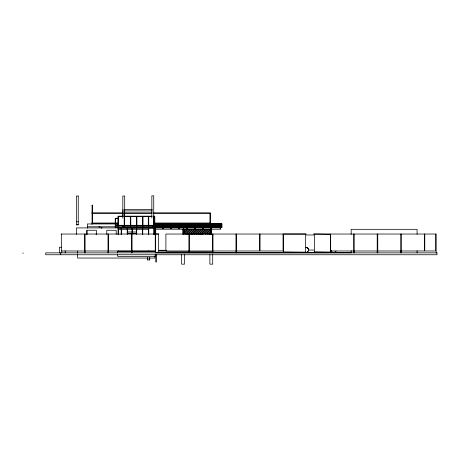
<?xml version="1.0" encoding="UTF-8"?>
<svg xmlns="http://www.w3.org/2000/svg" width="460" height="460" viewBox="0 0 460 460"><rect width="100%" height="100%" fill="white"/><g stroke="black" fill="none" stroke-linecap="round" stroke-linejoin="round"><path stroke-width="0.69" d="M211.278 227.924L211.278 226.82M183.781 230.88L185.11 229.552M195.845 234.554L200.87 229.552M196.742 234.514L201.721 229.552M197.984 234.6L203.055 229.552M198.967 234.594L204.027 229.552M200.278 234.606L205.355 229.552M201.135 234.606L206.212 229.552M202.469 234.606L207.54 229.552L183.781 229.552L183.781 233.95L188.267 229.552M203.809 234.238L208.834 229.23M205.137 234.238L210.168 229.23M205.838 234.399L210.323 229.931M207.201 234.37L210.323 231.265M208.202 234.353L210.323 232.237M209.306 234.577L210.323 233.565M190.152 234.416L195.057 229.552M191.343 234.56L196.38 229.552M192.251 234.502L197.236 229.552M193.637 234.45L198.57 229.552M194.459 234.606L199.542 229.552M183.781 233.151L187.41 229.552M186.823 234.571L191.895 229.552M187.766 234.485L192.751 229.552M189.175 234.416L194.085 229.552M183.781 231.823L186.081 229.552M185.719 234.335L190.566 229.552M184.748 234.324L189.595 229.552M202.86 223.675L202.164 223.905A1.179 1.173 0 0 1 201.67 223.802L200.75 223.439L199.824 223.802A1.179 1.173 0 0 1 198.846 223.802L197.921 223.439L196.506 223.905A1.179 1.173 0 0 1 196.017 223.802L195.092 223.439L194.166 223.802A1.179 1.173 0 0 1 193.189 223.802L192.263 223.439L190.848 223.905A1.179 1.173 0 0 1 190.359 223.802L189.434 223.439L188.514 223.802A1.179 1.173 0 0 1 187.53 223.802L186.611 223.439L185.196 223.905A1.179 1.173 0 0 1 184.707 223.802L183.781 223.439L182.856 223.802A1.179 1.173 0 0 1 181.878 223.802L180.952 223.439L179.538 223.905A1.179 1.173 0 0 1 179.049 223.802L178.123 223.439L177.198 223.802A1.179 1.173 0 0 1 176.22 223.802L175.294 223.439L173.88 223.905A1.179 1.173 0 0 1 173.391 223.802L172.471 223.439L171.545 223.802A1.179 1.173 0 0 1 170.562 223.802L169.642 223.439L168.228 223.905A1.179 1.173 0 0 1 167.739 223.802L166.813 223.439L165.887 223.802A1.179 1.173 0 0 1 164.91 223.802L163.984 223.439L162.57 223.905A1.179 1.173 0 0 1 162.081 223.802L161.155 223.439L160.235 223.802A1.179 1.173 0 0 1 159.252 223.802L158.332 223.439L156.917 223.905A1.179 1.173 0 0 1 156.423 223.802L154.847 223.64L154.847 226.883M211.347 223.675L211.134 223.802A1.179 1.173 0 0 1 210.157 223.802L209.231 223.439L207.816 223.905A1.179 1.173 0 0 1 207.328 223.802L206.402 223.439L205.476 223.802A1.179 1.173 0 0 1 204.499 223.802C202.532 222.352 202.279 225.572 202.86 227.016A1.173 1.173 0 0 1 201.457 227.01A1.179 1.179 0 0 0 200.042 227.01A1.173 1.173 0 0 1 198.628 227.01A1.179 1.179 0 0 0 197.213 227.01A1.173 1.173 0 0 1 195.799 227.01A1.179 1.179 0 0 0 194.384 227.01A1.173 1.173 0 0 1 192.97 227.01A1.179 1.179 0 0 0 191.555 227.01A1.173 1.173 0 0 1 190.147 227.01A1.179 1.179 0 0 0 188.726 227.01A1.173 1.173 0 0 1 187.318 227.01A1.179 1.179 0 0 0 185.903 227.01A1.173 1.173 0 0 1 184.489 227.01A1.179 1.179 0 0 0 183.074 227.01A1.173 1.173 0 0 1 181.66 227.01A1.179 1.179 0 0 0 180.245 227.01A1.173 1.173 0 0 1 178.831 227.01A1.179 1.179 0 0 0 177.416 227.01A1.173 1.173 0 0 1 176.007 227.01A1.179 1.179 0 0 0 174.587 227.01A1.173 1.173 0 0 1 173.178 227.01A1.179 1.179 0 0 0 171.764 227.01A1.173 1.173 0 0 1 170.349 227.01A1.179 1.179 0 0 0 168.935 227.01A1.173 1.173 0 0 1 167.52 227.01A1.179 1.179 0 0 0 166.106 227.01A1.173 1.173 0 0 1 164.691 227.01A1.179 1.179 0 0 0 163.277 227.01A1.173 1.173 0 0 1 161.868 227.01A1.179 1.179 0 0 0 160.448 227.01A1.173 1.173 0 0 1 159.039 227.01A1.179 1.179 0 0 0 157.625 227.01A1.173 1.173 0 0 1 156.21 227.01A1.179 1.179 0 0 0 154.899 226.941M202.86 226.924L202.164 227.154A1.179 1.173 0 0 1 201.67 227.044L200.75 226.682L199.824 227.044A1.179 1.173 0 0 1 198.846 227.044L197.921 226.682L196.506 227.154A1.179 1.173 0 0 1 196.017 227.044L195.092 226.682L194.166 227.044A1.179 1.173 0 0 1 193.189 227.044L192.263 226.682L190.848 227.154A1.179 1.173 0 0 1 190.359 227.044L189.434 226.682L188.514 227.044A1.179 1.173 0 0 1 187.53 227.044L186.611 226.682L185.196 227.154A1.179 1.173 0 0 1 184.707 227.044L183.781 226.682L182.856 227.044A1.179 1.173 0 0 1 181.878 227.044L180.952 226.682L179.538 227.154A1.179 1.173 0 0 1 179.049 227.044L178.123 226.682L177.198 227.044A1.179 1.173 0 0 1 176.22 227.044L175.294 226.682L173.88 227.154A1.179 1.173 0 0 1 173.391 227.044L172.471 226.682L171.545 227.044A1.179 1.173 0 0 1 170.562 227.044L169.642 226.682L168.228 227.154A1.179 1.173 0 0 1 167.739 227.044L166.813 226.682L165.887 227.044A1.179 1.173 0 0 1 164.91 227.044L163.984 226.682L162.57 227.154A1.179 1.173 0 0 1 162.081 227.044L161.155 226.682L160.235 227.044A1.179 1.173 0 0 1 159.252 227.044L158.332 226.682L156.917 227.154A1.179 1.173 0 0 1 156.423 227.044L155.63 226.694L154.882 226.958M219.828 223.675L219.127 223.905A1.179 1.173 0 0 1 218.638 223.802L217.712 223.439L216.792 223.802A1.179 1.173 0 0 1 215.809 223.802L214.889 223.439L213.474 223.905A1.179 1.173 0 0 1 212.986 223.802L212.186 223.445L211.353 223.675L211.278 234.646M211.347 226.924L211.134 227.044A1.179 1.173 0 0 1 210.157 227.044L209.231 226.682L207.816 227.154A1.179 1.173 0 0 1 207.328 227.044L206.402 226.682L205.476 227.044A1.179 1.173 0 0 1 204.499 227.044L203.699 226.694L202.866 226.918M219.828 226.924L219.127 227.154A1.179 1.173 0 0 1 218.638 227.044L217.712 226.682L216.792 227.044A1.179 1.173 0 0 1 215.809 227.044L214.889 226.682L213.474 227.154A1.179 1.173 0 0 1 212.986 227.044L212.186 226.694L211.353 226.918M219.834 226.918L220.668 226.694L221.467 227.044A1.179 1.173 0 0 0 221.956 227.154M115.627 224.492L118.548 223.313M116.897 225.4L118.548 224.733M92.069 205.585L92.54 205.585M152.317 209.495L124.441 209.495L124.441 216.614M124.441 210.91L152.317 210.91M92.069 211.157L92.54 211.157M92.069 212.577L92.54 212.577M92.069 212.848L122.906 212.848M124.344 212.848L152.312 212.848M153.743 212.848L210.398 212.848L210.398 223.957M92.069 213.066L92.54 213.066M92.069 213.319L123.32 213.319M124.752 213.319L151.949 213.319M153.381 213.319L210.398 213.319M123.015 216.217L118.076 216.217L118.076 226.027L118.548 226.027L118.548 216.292M124.43 216.217L151.972 216.217M153.387 216.217L154.796 216.217L154.796 234.657M118.076 216.292L123.015 216.292M124.194 216.292L151.972 216.292M153.387 216.292L154.796 216.292M118.076 217.66L118.548 217.66M118.548 218.253L115.247 218.253L115.247 225.774L154.042 225.774M115.627 218.632L118.548 218.632M76.36 221.783L78.246 221.783M92.069 222.525L92.54 222.525M92.069 223.014L118.312 223.014M154.813 223.014L210.398 223.014M92.069 223.485L118.605 223.485M154.462 223.485L210.398 223.485M117.886 223.957L87.365 223.957L87.365 228.177M155.9 223.957L157.596 223.957M158.763 223.957L160.459 223.957M161.632 223.957L166.192 223.957M167.371 223.957L169.061 223.957M170.24 223.957L171.925 223.957M173.109 223.957L174.794 223.957M175.979 223.957L180.28 223.957M181.246 223.957L186.26 223.957M187.45 223.957L189.123 223.957M190.319 223.957L191.757 223.957M192.711 223.957L194.62 223.957M195.575 223.957L197.006 223.957M198.208 223.957L199.876 223.957M201.077 223.957L203.228 223.957M204.177 223.957L206.097 223.957M207.04 223.957L211.341 223.957M156.227 224.003L157.659 224.003M159.097 224.003L160.528 224.003M161.96 224.003L166.255 224.003M167.687 224.003L169.125 224.003M170.556 224.003L171.988 224.003M173.42 224.003L174.852 224.003M178.434 224.003L179.866 224.003M181.297 224.003L186.311 224.003M187.743 224.003L191.325 224.003M192.757 224.003L194.195 224.003M195.626 224.003L197.058 224.003M198.49 224.003L199.922 224.003M201.353 224.003L202.791 224.003M204.223 224.003L205.654 224.003M207.086 224.003L208.518 224.003M209.95 224.003L211.381 224.003M212.819 224.003L214.251 224.003M215.683 224.003L217.114 224.003M218.546 224.003L219.978 224.003M156.227 224.095L157.659 224.095M159.097 224.095L160.528 224.095M161.96 224.095L166.255 224.095M167.687 224.095L169.125 224.095M170.556 224.095L171.988 224.095M173.42 224.095L174.852 224.095M178.434 224.095L179.866 224.095M181.297 224.095L186.311 224.095M187.743 224.095L191.325 224.095M192.757 224.095L194.195 224.095M195.626 224.095L197.058 224.095M198.49 224.095L199.922 224.095M201.353 224.095L203.291 224.095M204.223 224.095L205.654 224.095M207.086 224.095L208.518 224.095M209.95 224.095L211.381 224.095M212.819 224.095L214.251 224.095M215.683 224.095L217.114 224.095M218.546 224.095L219.978 224.095M76.36 224.612L78.246 224.612M118.076 225.296L154.796 225.296M115.247 225.4L154.796 225.371M154.796 225.515L155.267 225.515M154.796 225.636L155.267 225.636M123.027 225.866L123.498 225.866M124.2 225.866L148.103 225.866M149.506 225.866L154.042 225.871M154.796 226.124L115.247 226.124L115.247 227.441L154.796 227.441M87.365 226.78L116.029 226.78M98.9 226.97L99.935 226.97M155.514 227.044L220.702 227.044M154.796 227.205L220.696 227.205M154.796 227.303L220.696 227.303M118.076 227.815L154.796 227.815M211.278 227.815L220.696 227.815M118.433 227.913L76.36 227.913L76.36 234.422M155.267 227.964L211.278 227.964M162.8 228.045L163.271 228.045M170.804 228.045L171.275 228.045M178.808 228.045L179.279 228.045M186.812 228.045L187.283 228.045M194.816 228.045L195.287 228.045M202.82 228.045L203.291 228.045M210.806 228.045L211.278 228.045M118.076 228.194L154.796 228.194M154.796 228.706L155.267 228.706M211.278 228.706L210.806 228.706L210.806 226.82M220.696 228.706L220.225 228.706L220.225 226.763M154.796 229.23L220.696 229.23L220.696 226.694M118.076 229.321L148.77 229.321M148.396 229.517L148.77 229.517M127.587 231.961L136.344 231.961M127.587 233.277L136.344 233.277L136.344 233.657L127.587 233.657L127.587 228.194M61.036 234.031L158.936 234.031M306.176 234.031L165.899 234.031L165.899 250.982L259.566 250.982L259.566 234.031M313.709 234.031L436.189 234.031L436.195 252.862M330.602 234.312L313.777 234.031M306.153 234.974L314.03 234.974M61.525 247.215L59.392 247.215L59.392 252.862M308.263 250.039L313.898 250.039M159.177 250.274L160.965 250.274M161.103 250.274L162.892 250.274M163.036 250.274L164.824 250.274M164.967 250.274L166.158 250.274M166.29 250.51L159.125 250.32M118.076 251.171L154.796 251.171L154.796 251.545M155.267 251.545L117.605 251.545L117.605 252.919M158.924 251.925L212.704 251.925M313.984 252.114L330.401 252.396L313.709 252.39M306.176 252.39L283.504 252.109L305.693 252.109L305.624 252.39M158.936 252.58L155.388 252.58L155.388 234.22M351.17 252.77L155.388 252.862M219.834 227.01A1.179 1.179 0 0 1 221.248 227.01A1.179 1.173 0 0 0 221.956 227.246L221.956 223.905A1.179 1.173 0 0 1 221.467 223.802C219.5 222.352 219.248 225.572 219.828 227.016A1.173 1.173 0 0 1 218.425 227.01A1.179 1.179 0 0 0 217.005 227.01A1.173 1.173 0 0 1 215.596 227.01A1.179 1.179 0 0 0 214.182 227.01A1.173 1.173 0 0 1 212.767 227.01A1.179 1.179 0 0 0 211.353 227.01M153.991 225.866L154.451 226.124M154.847 223.64L154.882 223.709A1.179 1.179 0 0 1 156.21 223.767A1.173 1.173 0 0 0 157.619 223.773A1.179 1.179 0 0 1 159.039 223.767A1.173 1.173 0 0 0 160.442 223.773A1.179 1.179 0 0 1 161.862 223.767A1.173 1.173 0 0 0 163.271 223.773A1.179 1.179 0 0 1 164.691 223.767A1.173 1.173 0 0 0 166.1 223.773A1.179 1.179 0 0 1 167.52 223.767A1.173 1.173 0 0 0 168.929 223.773A1.179 1.179 0 0 1 170.349 223.767A1.173 1.173 0 0 0 171.758 223.773A1.179 1.179 0 0 1 173.178 223.767A1.173 1.173 0 0 0 174.581 223.773A1.179 1.179 0 0 1 176.002 223.767A1.173 1.173 0 0 0 177.41 223.773A1.179 1.179 0 0 1 178.831 223.767A1.173 1.173 0 0 0 180.239 223.773A1.179 1.179 0 0 1 181.66 223.767A1.173 1.173 0 0 0 183.068 223.773A1.179 1.179 0 0 1 184.489 223.767A1.173 1.173 0 0 0 185.897 223.773A1.179 1.179 0 0 1 187.318 223.767A1.173 1.173 0 0 0 188.721 223.773A1.179 1.179 0 0 1 190.141 223.767A1.173 1.173 0 0 0 191.55 223.773A1.179 1.179 0 0 1 192.97 223.767A1.173 1.173 0 0 0 194.379 223.773A1.179 1.179 0 0 1 195.799 223.767A1.173 1.173 0 0 0 197.208 223.773A1.179 1.179 0 0 1 198.628 223.767A1.173 1.173 0 0 0 200.037 223.773A1.179 1.179 0 0 1 201.457 223.767A1.173 1.173 0 0 0 202.86 223.773M305.52 234.312L305.566 252.39M283.555 234.312L283.63 252.39M435.585 234.031L435.585 250.982L424.775 250.982L424.775 234.031M424.344 234.031L424.344 250.982L330.677 250.982L330.677 234.031M417.082 234.318L417.082 229.321L351.17 229.321L351.17 234.41M417.082 250.723L417.082 252.862M401.304 234.031L401.304 252.862M400.74 234.031L400.74 252.862M377.763 234.031L377.763 252.862M377.2 234.031L377.2 252.862M354.223 234.031L354.223 252.862M353.659 234.031L353.659 252.862M351.17 250.648L351.17 252.862M330.378 234.312L330.378 251.999L314.404 251.999L314.404 234.312M305.969 234.031L283.245 234.031M283.044 234.031L283.044 250.982L260.067 250.982L260.067 234.031M236.526 234.031L236.526 252.862M235.963 234.031L235.963 252.862M221.444 223.79L221.444 227.039M221.248 223.675L221.248 227.01M221.053 223.554L221.053 226.803M220.771 223.462L220.771 226.705M220.029 223.554L220.029 226.803M219.638 223.79L219.621 227.044M219.5 223.847L219.5 227.09M219.38 223.882L219.38 227.125M219.253 223.899L219.253 227.148M219.127 223.905L219.127 227.154M218.621 223.79L218.621 227.039M218.419 223.675L218.419 227.01M218.224 223.554L218.224 226.803M217.942 223.462L217.942 226.705M217.2 223.554L217.2 226.803M217.005 223.675L216.999 227.016M216.809 223.79L216.809 227.039M215.792 223.79L215.792 227.039M215.596 223.675L215.596 227.01M215.401 223.554L215.401 226.803M215.119 223.462L215.119 226.705M214.377 223.554L214.377 226.803M214.182 223.675L214.176 227.016M213.986 223.79L213.963 227.044M213.842 223.847L213.842 227.09M213.722 223.882L213.722 227.125M213.601 223.899L213.601 227.148M213.474 223.905L213.474 227.154M212.963 223.79L212.963 227.039M212.986 234.031L212.986 252.862M212.767 223.675L212.767 227.01M212.704 254.644L212.704 264.161L209.881 264.161L209.881 254.644M212.572 223.554L212.572 226.803M212.422 234.031L212.422 252.862M212.29 223.462L212.29 226.705M211.548 223.554L211.548 226.803M211.266 229.23L211.266 234.197M211.157 223.79L211.157 227.039M210.795 229.23L210.795 234.197M210.323 229.23L210.323 234.416M210.134 223.79L210.134 227.039M209.938 223.675L209.938 227.01A1.173 1.173 0 0 0 211.347 227.016M209.927 213.319L209.927 223.014M209.743 223.554L209.743 226.803M209.461 223.462L209.461 226.705M208.719 223.554L208.719 226.803M208.524 223.675L208.518 227.016A1.173 1.173 0 0 1 207.109 227.01A1.179 1.179 0 0 0 205.695 227.01A1.173 1.173 0 0 1 204.286 227.01A1.179 1.179 0 0 0 202.866 227.01M208.328 223.79L208.305 227.044M208.19 223.847L208.19 227.09M208.07 223.882L208.07 227.125M207.943 223.899L207.943 227.148M207.816 223.905L207.816 227.154M207.305 223.79L207.305 227.039M207.109 223.675L207.109 227.01M206.914 223.554L206.914 226.803M206.632 223.462L206.632 226.705M205.89 223.554L205.89 226.803M205.695 223.675L205.689 227.016M205.499 223.79L205.499 227.039M204.476 223.79L204.476 227.039M204.28 223.675L204.28 227.01M204.085 223.554L204.085 226.803M203.803 223.462L203.803 226.705M203.291 226.82L203.291 228.706L202.82 228.706L202.82 226.82M203.061 223.554L203.061 226.803M202.67 223.79L202.67 227.039M202.653 223.802L202.653 227.044M202.532 223.847L202.532 227.09M202.411 223.882L202.411 227.125M202.285 223.899L202.285 227.148M202.164 223.905L202.164 227.154M201.652 223.79L201.652 227.039M201.457 223.675L201.457 227.01M201.261 223.554L201.261 226.803M200.98 223.462L200.98 226.705M200.238 223.554L200.238 226.803M200.042 223.675L200.037 227.016M199.847 223.79L199.847 227.039M198.823 223.79L198.823 227.039M198.628 223.675L198.628 227.01M198.433 223.554L198.433 226.803M198.151 223.462L198.151 226.705M197.409 223.554L197.409 226.803M197.213 223.675L197.208 227.016M196.88 223.847L196.88 227.09M196.754 223.882L196.754 227.125M196.633 223.899L196.633 227.148M196.506 223.905L196.506 227.154M195.994 223.79L195.994 227.039M195.799 223.675L195.799 227.01M195.603 223.554L195.603 226.803M195.322 223.462L195.322 226.705M195.287 226.82L195.287 228.706L194.816 228.706L194.816 226.82M194.58 223.554L194.58 226.803M194.384 223.675L194.379 227.016M194.189 223.79L194.189 227.039M193.165 223.79L193.165 227.039M192.97 223.675L192.97 227.01M192.774 223.554L192.774 226.803M192.493 223.462L192.493 226.705M191.751 223.554L191.751 226.803M191.555 223.675L191.55 227.016M191.222 223.847L191.222 227.09M191.101 223.882L191.101 227.125M190.975 223.899L190.975 227.148M190.848 223.905L190.848 227.154M190.336 223.79L190.336 227.039M190.141 223.675L190.141 227.01M189.945 223.554L189.945 226.803M189.664 223.462L189.664 226.705M189.445 234.031L189.445 252.862M188.922 223.554L188.922 226.803M188.882 234.031L188.882 252.862M188.726 223.675L188.721 227.016M188.531 223.79L188.531 227.039M187.513 223.79L187.513 227.039M187.318 223.675L187.283 228.706L186.812 228.706L186.812 226.82M187.122 223.554L187.122 226.803M186.84 223.462L186.84 226.705M186.099 223.554L186.099 226.803M185.903 223.675L185.897 227.016M185.708 223.79L185.708 227.039M185.685 223.802L185.685 227.044M185.564 223.847L185.564 227.09M185.443 223.882L185.443 227.125M185.322 223.899L185.322 227.148M185.196 223.905L185.196 227.154M184.684 223.79L184.684 227.039M184.489 223.675L184.489 227.01M184.454 254.644L184.454 264.161L181.631 264.161L181.631 254.644M184.293 223.554L184.293 226.803M184.011 223.462L184.011 226.705M183.753 227.044L183.753 234.197M183.27 223.554L183.27 226.803M183.281 227.044L183.281 228.47M183.281 229.23L183.281 234.197M183.074 223.675L183.068 227.016M182.879 223.79L182.879 227.039M182.81 229.23L182.81 234.197M181.855 223.79L181.855 227.039M181.66 223.675L181.66 227.01M181.464 223.554L181.464 226.803M181.183 223.462L181.183 226.705M180.441 223.554L180.441 226.803M180.245 223.675L180.239 227.016M179.912 223.847L179.912 227.09M179.791 223.882L179.791 227.125M179.664 223.899L179.664 227.148M179.538 223.905L179.538 227.154M179.279 226.82L179.279 228.706L178.808 228.706L178.831 223.675M179.026 223.79L179.026 227.039M178.635 223.554L178.635 226.803M178.353 223.462L178.353 226.705M177.612 223.554L177.612 226.803M177.416 223.675L177.41 227.016M177.221 223.79L177.221 227.039M176.197 223.79L176.197 227.039M176.002 223.675L176.002 227.01M175.806 223.554L175.806 226.803M175.524 223.462L175.524 226.705M174.783 223.554L174.783 226.803M174.587 223.675L174.581 227.016M174.254 223.847L174.254 227.09M174.133 223.882L174.133 227.125M174.006 223.899L174.006 227.148M173.88 223.905L173.88 227.154M173.374 223.79L173.374 227.039M173.178 223.675L173.178 227.01M172.983 223.554L172.983 226.803M172.701 223.462L172.701 226.705M171.959 223.554L171.959 226.803M171.764 223.675L171.758 227.016M171.568 223.79L171.568 227.039M171.275 226.82L171.275 228.706L170.804 228.706L170.804 226.82M170.545 223.79L170.545 227.039M170.349 223.675L170.349 227.01M170.154 223.554L170.154 226.803M169.872 223.462L169.872 226.705M169.13 223.554L169.13 226.803M168.935 223.675L168.929 227.016M168.739 223.79L168.739 227.039M168.716 223.802L168.716 227.044M168.602 223.847L168.602 227.09M168.475 223.882L168.475 227.125M168.354 223.899L168.354 227.148M168.228 223.905L168.228 227.154M167.716 223.79L167.716 227.039M167.52 223.675L167.52 227.01M167.325 223.554L167.325 226.803M167.043 223.462L167.043 226.705M166.302 223.554L166.302 226.803M166.106 223.675L166.1 227.016M165.91 223.79L165.91 227.039M164.887 223.79L164.887 227.039M164.691 223.675L164.691 227.01M164.496 223.554L164.496 226.803M164.214 223.462L164.214 226.705M163.472 223.554L163.472 226.803M163.277 223.675L163.271 228.706L162.8 228.706L162.823 223.882M162.943 223.847L162.943 227.09M162.696 223.899L162.696 227.148M162.57 223.905L162.57 227.154M162.058 223.79L162.058 227.039M161.862 223.675L161.862 227.01M161.667 223.554L161.667 226.803M161.385 223.462L161.385 226.705M160.643 223.554L160.643 226.803M160.448 223.675L160.442 227.016M160.252 223.79L160.252 227.039M159.235 223.79L159.235 227.039M159.039 223.675L159.039 227.01M158.844 223.554L158.844 226.803M158.706 234.031L155.21 234.031M158.562 223.462L158.562 226.705M158.556 234.22L158.556 252.58M157.82 223.554L157.82 226.803M157.625 223.675L157.619 227.016M157.286 223.847L157.286 227.09M157.165 223.882L157.165 227.125M157.044 223.899L157.044 227.148M156.917 223.905L156.917 227.154M156.492 254.368L156.492 261.999L155.739 261.999L155.739 254.368M156.406 223.79L156.406 227.039M156.21 223.675L156.21 227.01M156.015 223.554L156.015 226.803M155.733 223.462L155.733 226.705M155.739 230.138L155.739 234.174M155.267 226.82L155.261 250.982L61.588 250.982L61.588 234.031M155.267 254.288L155.267 256.346L117.605 256.346L117.605 254.288M154.991 223.554L154.991 226.803M154.796 255.99L154.796 258.043L77.585 258.043L77.585 254.621M154.422 227.815L154.422 234.548M154.042 216.292L154.042 226.027L153.571 226.027L153.571 216.292M154.042 226.124L154.042 227.441M153.732 218.017L153.732 195.839L151.846 195.839L151.846 218.017M153.669 225.4L153.669 225.871M153.479 227.815L153.479 234.548M149.747 257.778L149.747 259.923L147.487 259.923L147.487 257.778M149.598 257.778L149.598 259.923M148.741 216.292L148.741 226.027L148.269 226.027L148.269 216.292M148.77 226.124L148.77 234.548M148.77 250.792L148.77 251.171M148.396 226.124L148.396 227.441M148.396 227.815L148.396 234.548M147.643 257.778L147.643 259.923M143.025 216.292L143.025 226.027L142.554 226.027L142.554 216.292M142.744 228.194L142.744 234.548M142.37 228.194L142.37 234.548M136.907 216.292L136.907 226.027L136.436 226.027L136.436 216.292M136.718 228.194L136.718 234.548M136.344 228.194L136.344 232.007M132.388 228.194L132.388 233.277M132.06 234.031L132.06 252.862M132.008 228.194L132.008 233.277M131.497 234.031L131.497 252.862M130.784 216.292L130.784 226.027L130.318 226.027L130.318 216.292M127.207 228.194L127.207 234.548M124.194 217.683L124.194 226.027L124.666 226.027L124.706 196.029L122.82 196.029L122.82 218.207M123.027 209.495L123.027 216.614M121.561 228.194L121.561 234.548M121.181 228.194L121.181 234.548M119.203 227.441L119.203 227.815M118.45 228.194L118.45 234.548M118.168 218.253L118.168 225.4M118.076 226.124L118.076 234.657M118.076 250.792L118.076 251.545M116.19 234.347L116.19 230.264L106.777 230.264L106.777 234.347M115.627 218.253L115.627 225.4M108.571 234.031L108.571 252.862M108.002 234.031L108.002 252.862M96.416 234.347L96.416 230.264L87.003 230.264L87.003 234.347M96.169 233.559L96.169 234.611M92.54 223.485L92.54 205.125L92.069 205.125L92.069 224.434M86.813 230.477L86.813 234.577M85.083 234.031L85.083 252.862M84.513 234.031L84.513 252.862M77.585 251.194L77.585 253.247M65.182 250.746L65.182 252.862M61.818 250.746L61.818 252.862M60.363 252.862L60.363 254.748M23 252.862L23 253.569M202.866 223.767A1.179 1.179 0 0 1 204.28 223.767A1.173 1.173 0 0 0 205.689 223.773A1.179 1.179 0 0 1 207.109 223.767A1.173 1.173 0 0 0 208.518 223.773A1.179 1.179 0 0 1 209.938 223.767A1.173 1.173 0 0 0 211.347 223.773M211.353 223.767A1.179 1.179 0 0 1 212.767 223.767A1.173 1.173 0 0 0 214.176 223.773A1.179 1.179 0 0 1 215.596 223.767A1.173 1.173 0 0 0 216.999 223.773A1.179 1.179 0 0 1 218.419 223.767A1.173 1.173 0 0 0 219.828 223.773M219.834 223.767A1.179 1.179 0 0 1 221.248 223.767A1.179 1.173 0 0 0 221.956 224.003M208.524 227.01A1.179 1.179 0 0 1 209.938 227.01M152.749 226.584A1.018 1.018 0 0 1 154.715 226.584M122.78 226.584A1.018 1.018 0 0 1 124.746 226.584M306.021 247.215A2.823 2.731 -90 0 1 308.752 250.039M307.464 248.043A2.823 2.731 -90 0 1 307.895 248.624M306.808 247.756A2.639 2.547 -90 0 1 307.74 248.722M307.74 251.355A2.639 2.547 -90 0 1 306.808 252.321M306.021 247.405A2.639 2.547 -90 0 1 308.568 250.039A2.639 2.547 -90 0 1 306.021 252.678M335.311 251.62A2.639 2.547 -90 0 1 334.846 252.109M332.327 252.488A2.639 2.547 -90 0 1 330.93 251.079M336.122 251.016A2.639 2.547 -90 0 1 331.418 251.079M331.545 250.723A2.639 2.547 -90 0 1 330.355 252.321M331.056 250.723A2.639 2.547 -90 0 1 330.395 251.902M101.114 227.631C101.723 229.534 102.597 226.285 101.114 227.631M78.246 196.029L76.36 196.029L76.36 224.888L78.246 224.888L78.246 196.029M437 252.862L45.707 252.862L45.707 254.748L437 254.748L437 252.862M197.018 227.039L197.018 223.79L196.995 227.044M191.36 227.039L191.36 223.79L191.337 227.044M180.05 227.039L180.05 223.79L180.027 227.044M174.392 227.039L174.392 223.79L174.374 227.044M163.081 227.039L163.081 223.79L163.058 227.044M157.423 227.039L157.423 223.79L157.406 227.044"/></g></svg>
